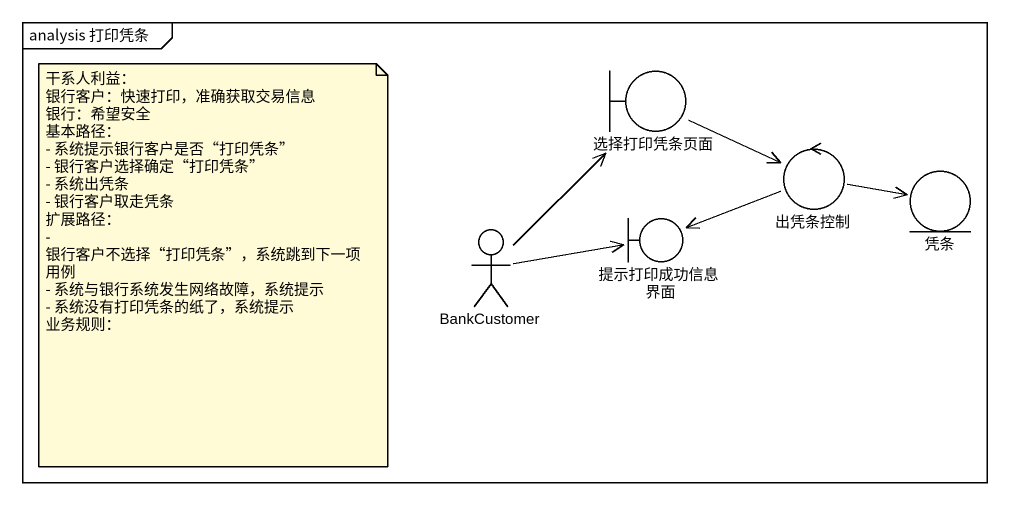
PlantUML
@startuml
mainframe analysis 打印凭条
boundary 选择打印凭条页面
control 出凭条控制
entity 凭条
actor BankCustomer
boundary 提示打印成功信息界面
选择打印凭条页面 -right-> 出凭条控制
出凭条控制 -right-> 凭条
出凭条控制 -left-> 提示打印成功信息界面
BankCustomer -up-> 选择打印凭条页面
BankCustomer -right-> 提示打印成功信息界面
note as N1
  干系人利益：
  银行客户：快速打印，准确获取交易信息
  银行：希望安全
  基本路径：
  - 系统提示银行客户是否“打印凭条”
  - 银行客户选择确定“打印凭条”
  - 系统出凭条
  - 银行客户取走凭条
  扩展路径：
  - 银行客户不选择“打印凭条”，系统跳到下一项用例
  - 系统与银行系统发生网络故障，系统提示
  - 系统没有打印凭条的纸了，系统提示
  业务规则：
end note
@enduml
